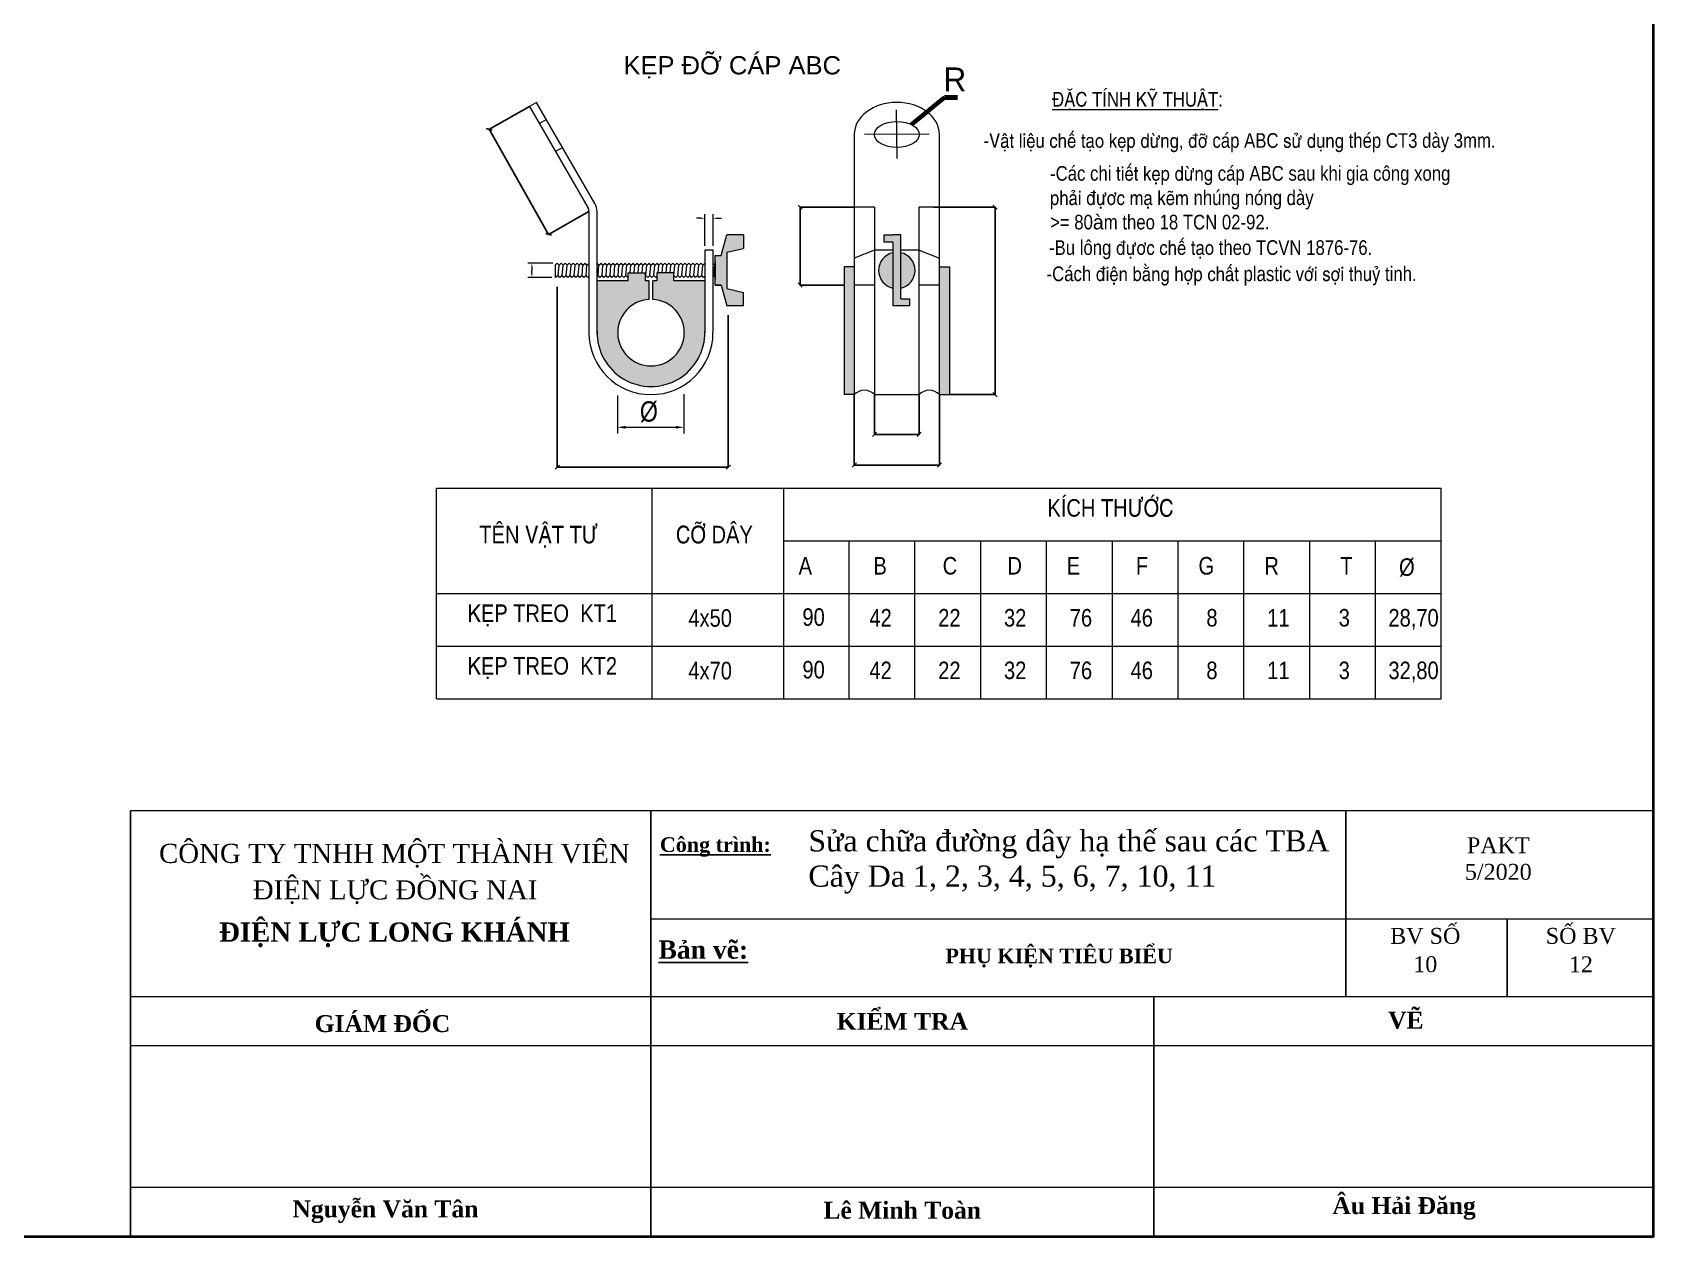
# Model space of a CAD drawing. Header units: millimetres. Extents: x 5654510 to 5731940, y 588357 to 647777.
# Drawn here: x 5701729 to 5709396, y 621974 to 627670 of the extents above; entities that cross this region are included whole.
import ezdxf
from ezdxf.enums import TextEntityAlignment as Align

# ---------------------------------------------------------------- set-up
doc = ezdxf.new("R2010")
doc.units = ezdxf.units.MM
doc.header["$LTSCALE"] = 120
doc.header["$MEASUREMENT"] = 0
doc.linetypes.add('CENTER2', pattern=[1.125, 0.75, -0.125, 0.125, -0.125])
doc.linetypes.add('DASHED2', pattern=[9.525, 6.35, -3.175])
doc.layers.get('Defpoints').update_dxf_attribs({"lineweight": 0})
for name, color, linetype, lineweight in [('Buon lon', 150, 'Continuous', 13), ('Day 22kV', 1, 'Continuous', 15), ('dim1', 2, 'Continuous', 5), ('Kich thuoc', 7, 'Continuous', 60), ('net manh', 7, 'Continuous', 5), ('Net trung binh', 7, 'Continuous', 15), ('Tet xanh', 90, 'Continuous', 9), ('Tim', 30, 'CENTER2', 9)]:
    doc.layers.add(name, color=color, linetype=linetype, lineweight=lineweight)
for name, color, linetype in [('Chu', 5, 'Continuous'), ('LAYER10A', 4, 'Continuous'), ('Nen', 7, 'Continuous')]:
    doc.layers.add(name, color=color, linetype=linetype)
doc.layers.add('Net cham dut', color=150, linetype='DASHED2', lineweight=9, plot=False)
doc.layers.add('PointCheckModelLayout', color=9, linetype='Continuous', plot=False)
doc.styles.add('ISOCP', font='isocp.shx')
doc.styles.get("Standard").update_dxf_attribs({"font": 'VHELVCN.TTF'})
doc.styles.add('Times New Roman', font='times.ttf')
doc.styles.add('VN', font='VTIMESN.TTF')
doc.dimstyles.new('ISO-25', dxfattribs={"dimtxt": 0.1, "dimasz": 2.5, "dimexe": 1.251, "dimexo": 0.6255, "dimtad": 1, "dimdec": 1, "dimlfac": 0.75, "dimrnd": 1, "dimtxsty": 'Standard', "dimcen": 2.5, "dimadec": 0, "dimazin": 0, "dimtfac": 1, "dimtdec": 1, "dimtmove": 0, "dimatfit": 3, "dimfxl": 1, "dimarcsym": 0})
doc.dimstyles.new('ISO-25$7', dxfattribs={"dimtxt": 60, "dimasz": 60, "dimexe": 15, "dimexo": 50, "dimgap": 20, "dimtad": 1, "dimdec": 0, "dimzin": 0, "dimdsep": 46, "dimtxsty": 'Times New Roman', "dimcen": 10, "dimdle": 15, "dimclrd": 211, "dimclre": 211, "dimclrt": 140, "dimadec": 0, "dimazin": 0, "dimtfac": 1, "dimtdec": 0, "dimtofl": 0, "dimtmove": 0, "dimatfit": 3, "dimfxl": 15, "dimtolj": 1, "dimtzin": 0, "dimlwd": 9, "dimarcsym": 0})
doc.dimstyles.get("Standard").update_dxf_attribs({"dimtxt": 0.18, "dimasz": 20, "dimexe": 20, "dimexo": 20, "dimgap": 0.09, "dimtad": 0, "dimtoh": 1, "dimdec": 0, "dimrnd": 1, "dimzin": 0, "dimdsep": 46, "dimtxsty": 'Standard', "dimcen": 0.09, "dimclrd": 6, "dimclre": 6, "dimclrt": 6, "dimadec": 3, "dimazin": 0, "dimtfac": 1, "dimtdec": 0, "dimtofl": 0, "dimtmove": 0, "dimatfit": 3, "dimfxl": 1, "dimtolj": 1, "dimtzin": 0, "dimlwd": 15, "dimlwe": 15, "dimarcsym": 0})

# ---------------------------------------------------------------- blocks, each defined once
blk = doc.blocks.new('_Oblique')
at = {"color": 0, "lineweight": -2}
blk.add_line((-0.5, -0.5), (0.5, 0.5), dxfattribs=at)
blk = doc.blocks.new('*D33')
at = {"layer": 'Defpoints', "color": 0}
for p in [(5705989.8, 626843.2), (5706066.6, 625956.6), (5706281.6, 625956.6)]:
    blk.add_point(p, dxfattribs=at)
at = {"layer": 'dim1', "color": 0, "lineweight": -2}
for p, q in [((5705990.4, 626843.2), (5706282.8, 626843.2)), ((5706281.6, 626843.2), (5706281.6, 625956.6)), ((5706067.2, 625956.6), (5706282.8, 625956.6))]:
    blk.add_line(p, q, dxfattribs=at)
at = {"layer": 'dim1', "color": 0, "lineweight": -2, "xscale": 20, "yscale": 20, "zscale": 20}
for p, rotation in [((5706281.6, 626843.2), 90), ((5706281.6, 625956.6), 270)]:
    blk.add_blockref('_Oblique', p, dxfattribs=dict(at, rotation=rotation))
at = {"layer": 'dim1', "color": 0, "insert": (5706280.9, 626399.9), "char_height": 0.1, "attachment_point": 5, "rotation": 90}
blk.add_mtext('E', dxfattribs=at)
blk = doc.blocks.new('*D45')
at = {"layer": 'Defpoints', "color": 0}
for p in [(5705711.4, 625956.6), (5705922.6, 625956.6), (5705922.6, 625768.6)]:
    blk.add_point(p, dxfattribs=at)
at = {"layer": 'dim1', "color": 0, "lineweight": -2}
for p, q in [((5705711.4, 625956), (5705711.4, 625767.3)), ((5705922.6, 625956), (5705922.6, 625767.3)), ((5705711.4, 625768.6), (5705922.6, 625768.6))]:
    blk.add_line(p, q, dxfattribs=at)
at = {"layer": 'dim1', "color": 0, "lineweight": -2, "xscale": 20, "yscale": 20, "zscale": 20, "rotation": 180}
blk.add_blockref('_Oblique', (5705711.4, 625768.6), dxfattribs=at)
at = {"layer": 'dim1', "color": 0, "lineweight": -2, "xscale": 20, "yscale": 20, "zscale": 20}
blk.add_blockref('_Oblique', (5705922.6, 625768.6), dxfattribs=at)
at = {"layer": 'dim1', "color": 0, "insert": (5705817, 625769.2), "char_height": 0.1, "attachment_point": 5}
blk.add_mtext('C', dxfattribs=at)
blk = doc.blocks.new('*D46')
at = {"layer": 'Defpoints', "color": 0}
for p in [(5705615.4, 625956.6), (5706018.6, 625956.6), (5706018.6, 625623.5)]:
    blk.add_point(p, dxfattribs=at)
at = {"layer": 'dim1', "color": 0, "lineweight": -2}
for p, q in [((5705615.4, 625956), (5705615.4, 625622.2)), ((5706018.6, 625956), (5706018.6, 625622.2)), ((5705615.4, 625623.5), (5706018.6, 625623.5))]:
    blk.add_line(p, q, dxfattribs=at)
at = {"layer": 'dim1', "color": 0, "lineweight": -2, "xscale": 20, "yscale": 20, "zscale": 20, "rotation": 180}
blk.add_blockref('_Oblique', (5705615.4, 625623.5), dxfattribs=at)
at = {"layer": 'dim1', "color": 0, "lineweight": -2, "xscale": 20, "yscale": 20, "zscale": 20}
blk.add_blockref('_Oblique', (5706018.6, 625623.5), dxfattribs=at)
at = {"layer": 'dim1', "color": 0, "insert": (5705817, 625624.2), "char_height": 0.1, "attachment_point": 5}
blk.add_mtext('B', dxfattribs=at)
blk = doc.blocks.new('*D47')
at = {"layer": 'Defpoints', "color": 0}
for p in [(5705615.4, 626843.2), (5705359.5, 626475), (5705567.4, 626475)]:
    blk.add_point(p, dxfattribs=at)
at = {"layer": 'dim1', "color": 0, "lineweight": -2}
for p, q in [((5705614.7, 626843.2), (5705358.2, 626843.2)), ((5705359.5, 626843.2), (5705359.5, 626475)), ((5705566.7, 626475), (5705358.2, 626475))]:
    blk.add_line(p, q, dxfattribs=at)
at = {"layer": 'dim1', "color": 0, "lineweight": -2, "xscale": 20, "yscale": 20, "zscale": 20}
for p, rotation in [((5705359.5, 626843.2), 90), ((5705359.5, 626475), 270)]:
    blk.add_blockref('_Oblique', p, dxfattribs=dict(at, rotation=rotation))
at = {"layer": 'dim1', "color": 0, "insert": (5705358.8, 626659.1), "char_height": 0.1, "attachment_point": 5, "rotation": 90}
blk.add_mtext('D', dxfattribs=at)
blk = doc.blocks.new('*D48')
at = {"layer": 'Defpoints', "color": 0}
for p in [(5704079.8, 627319.8), (5704360.9, 626822.6), (5704170, 626714.7)]:
    blk.add_point(p, dxfattribs=at)
at = {"layer": 'dim1', "color": 0, "lineweight": -2}
for p, q in [((5704079.3, 627319.5), (5703887.8, 627211.3)), ((5703888.9, 627211.9), (5704170, 626714.7)), ((5704360.4, 626822.3), (5704168.9, 626714.1))]:
    blk.add_line(p, q, dxfattribs=at)
at = {"layer": 'dim1', "color": 0, "lineweight": -2, "xscale": 20, "yscale": 20, "zscale": 20}
for p, rotation in [((5703888.9, 627211.9), 119.483917479173), ((5704170, 626714.7), 299.483917479173)]:
    blk.add_blockref('_Oblique', p, dxfattribs=dict(at, rotation=rotation))
at = {"layer": 'dim1', "color": 0, "insert": (5704030, 626963.6), "char_height": 0.1, "attachment_point": 5, "rotation": 299.48392}
blk.add_mtext('F', dxfattribs=at)
blk = doc.blocks.new('*D49')
at = {"layer": 'Defpoints', "color": 0}
for p in [(5704210.7, 626578.2), (5704091, 626510.2), (5704204.8, 626510.2)]:
    blk.add_point(p, dxfattribs=at)
at = {"layer": 'Kich thuoc', "color": 6, "lineweight": 15}
for p, q in [((5704190.7, 626578.2), (5704071, 626578.2)), ((5704184.8, 626510.2), (5704071, 626510.2)), ((5704091, 626558.2), (5704091, 626544.4)), ((5704091, 626530.2), (5704091, 626544.1))]:
    blk.add_line(p, q, dxfattribs=at)
at = {"layer": 'Kich thuoc', "color": 6}
for points in [[(5704087.7, 626558.2), (5704094.3, 626558.2), (5704091, 626578.2)], [(5704087.7, 626530.2), (5704094.3, 626530.2), (5704091, 626510.2)]]:
    blk.add_solid(points, dxfattribs=at)
at = {"layer": 'Kich thuoc', "color": 6, "insert": (5704091, 626544.2), "char_height": 0.18, "attachment_point": 5, "rotation": 90}
blk.add_mtext('\\A1;G', dxfattribs=at)
blk = doc.blocks.new('*D34')
at = {"layer": 'Defpoints', "color": 0}
for p in [(5704210.9, 626467.6), (5705019.7, 626333.3), (5705019.7, 625613.4)]:
    blk.add_point(p, dxfattribs=at)
at = {"layer": 'dim1', "color": 0, "lineweight": -2}
for p, q in [((5704210.9, 626467), (5704210.9, 625612.2)), ((5705019.7, 626332.7), (5705019.7, 625612.2)), ((5704210.9, 625613.4), (5705019.7, 625613.4))]:
    blk.add_line(p, q, dxfattribs=at)
at = {"layer": 'dim1', "color": 0, "lineweight": -2, "xscale": 20, "yscale": 20, "zscale": 20, "rotation": 180}
blk.add_blockref('_Oblique', (5704210.9, 625613.4), dxfattribs=at)
at = {"layer": 'dim1', "color": 0, "lineweight": -2, "xscale": 20, "yscale": 20, "zscale": 20}
blk.add_blockref('_Oblique', (5705019.7, 625613.4), dxfattribs=at)
at = {"layer": 'dim1', "color": 0, "insert": (5704619.7, 625614.1), "char_height": 0.1, "attachment_point": 5}
blk.add_mtext('A', dxfattribs=at)
blk = doc.blocks.new('*D50')
at = {"layer": 'Defpoints', "color": 0}
for p in [(5704909.1, 626790.8), (5704909.1, 626640.1), (5704947.5, 626640.1)]:
    blk.add_point(p, dxfattribs=at)
at = {"layer": 'Kich thuoc', "color": 6, "lineweight": 15}
for p, q in [((5704909.1, 626660.1), (5704909.1, 626810.8)), ((5704947.5, 626660.1), (5704947.5, 626810.8)), ((5704889.1, 626790.8), (5704869.1, 626790.8)), ((5704967.5, 626790.8), (5704987.5, 626790.8))]:
    blk.add_line(p, q, dxfattribs=at)
at = {"layer": 'Kich thuoc', "color": 6}
for points in [[(5704889.1, 626794.1), (5704889.1, 626787.4), (5704909.1, 626790.8)], [(5704967.5, 626794.1), (5704967.5, 626787.4), (5704947.5, 626790.8)]]:
    blk.add_solid(points, dxfattribs=at)
at = {"layer": 'Kich thuoc', "color": 6, "insert": (5704928.3, 626790.8), "char_height": 0.18, "attachment_point": 5}
blk.add_mtext('\\A1;T', dxfattribs=at)

msp = doc.modelspace()

# ---------------------------------------------------------------- hatches: boundary and pattern name
at = {"layer": 'Buon lon', "ltscale": 10}
msp.add_hatch(color=256, dxfattribs=at).paths.add_polyline_path([(5705013.65, 626630.28), (5705091.7, 626648.39), (5705091.7, 626712.48), (5705013.65, 626712.48), (5704985.62, 626614.29), (5704957.59, 626614.29), (5704957.59, 626474.14), (5704985.62, 626474.14), (5705013.65, 626375.95), (5705091.7, 626375.95), (5705091.7, 626440.04), (5705013.65, 626458.15)])
at = {"layer": 'net manh'}
h = msp.add_hatch(color=256, dxfattribs=at)
h.paths.add_polyline_path([(5705836.16, 626712.48), (5705797.76, 626712.48), (5705756.85, 626712.48), (5705756.85, 626677.91), (5705797.76, 626677.91), (5705797.76, 626375.95), (5705836.16, 626375.95), (5705877.07, 626375.95), (5705877.07, 626410.52), (5705836.16, 626410.52)])
h.paths.add_polyline_path([(5705836.16, 626628.11), (5705836.16, 626460.32, 0.7969952)])
h.paths.add_polyline_path([(5705797.76, 626628.11, 0.7969952), (5705797.76, 626460.32)])
msp.add_hatch(color=256, dxfattribs=at).paths.add_polyline_path([(5704645.17, 626407.09), (5704645.17, 626495.47), (5704626.35, 626495.47), (5704626.35, 626532.98), (5704546.53, 626532.98), (5704546, 626526.96), (5704546, 626495.47), (5704399.31, 626495.47), (5704399.31, 626244.64, 0.979535), (5704909.06, 626244.64), (5704909.06, 626495.47), (5704762.37, 626495.47), (5704762.37, 626532.98), (5704682.02, 626532.98), (5704682.02, 626495.47), (5704663.2, 626495.47), (5704663.2, 626407.09, -34.9020172)])
h = msp.add_hatch(color=256, dxfattribs=at)
h.paths.add_polyline_path([(5705615.36, 626561.28), (5705567.36, 626561.28), (5705567.36, 625956.64), (5705615.36, 625956.64)])
h.paths.add_polyline_path([(5706066.56, 626561.28), (5706018.56, 626561.28), (5706018.56, 625956.64), (5706066.56, 625956.64)])

# ---------------------------------------------------------------- linework, layer by layer
at = {"color": 0}
for p, q in [((5704653.28, 621973.84), (5704653.28, 623988.55)), ((5707940.9, 623108.44), (5707940.9, 623988.55)), ((5708703.58, 623108.44), (5708703.58, 623471.48)), ((5707032.94, 621973.84), (5707032.94, 623108.44))]:
    msp.add_line(p, q, dxfattribs=at)
at = {"lineweight": 40}
msp.add_lwpolyline([(5694987.67, 632161.53), (5694987.67, 621973.84), (5709395.97, 621973.84), (5709395.97, 632161.53)], close=True, dxfattribs=at)
at = {"layer": 'Buon lon', "ltscale": 10}
for p, q in [((5704985.62, 626614.29), (5705013.65, 626712.48)), ((5705091.7, 626712.48), (5705013.65, 626712.48)), ((5705091.7, 626712.48), (5705091.7, 626648.39)), ((5704200.48, 626568.75), (5704210.74, 626578.19)), ((5704219.35, 626568.75), (5704210.74, 626578.19)), ((5704219.35, 626568.75), (5704229.62, 626578.19)), ((5704238.23, 626568.75), (5704229.62, 626578.19)), ((5704238.23, 626568.75), (5704248.49, 626578.19)), ((5704257.1, 626568.75), (5704248.49, 626578.19)), ((5704257.1, 626568.75), (5704267.37, 626578.19)), ((5704275.98, 626568.75), (5704267.37, 626578.19)), ((5704275.98, 626568.75), (5704286.24, 626578.19)), ((5704294.85, 626568.75), (5704286.24, 626578.19)), ((5704294.85, 626568.75), (5704305.12, 626578.19)), ((5704313.73, 626568.75), (5704305.12, 626578.19)), ((5704313.73, 626568.75), (5704323.99, 626578.19)), ((5704332.6, 626568.75), (5704323.99, 626578.19)), ((5704332.6, 626568.75), (5704342.86, 626578.19)), ((5704351.48, 626568.75), (5704342.86, 626578.19)), ((5704351.48, 626568.75), (5704360.91, 626577.43)), ((5704399.31, 626578.03), (5704399.49, 626578.19)), ((5704399.31, 626576.21), (5704399.49, 626578.19)), ((5704408.1, 626568.75), (5704399.49, 626578.19)), ((5704408.1, 626568.75), (5704418.36, 626578.19)), ((5704408.1, 626568.75), (5704418.36, 626578.19)), ((5704426.97, 626568.75), (5704418.36, 626578.19)), ((5704426.97, 626568.75), (5704418.36, 626578.19)), ((5704426.97, 626568.75), (5704437.24, 626578.19)), ((5704426.97, 626568.75), (5704437.24, 626578.19)), ((5704426.97, 626568.75), (5704437.24, 626578.19)), ((5704426.97, 626568.75), (5704437.24, 626578.19)), ((5704445.85, 626568.75), (5704437.24, 626578.19)), ((5704445.85, 626568.75), (5704456.11, 626578.19)), ((5704445.85, 626568.75), (5704456.11, 626578.19)), ((5704464.72, 626568.75), (5704456.11, 626578.19)), ((5704464.72, 626568.75), (5704474.99, 626578.19)), ((5704464.72, 626568.75), (5704474.99, 626578.19)), ((5704483.6, 626568.75), (5704474.99, 626578.19)), ((5704483.6, 626568.75), (5704493.86, 626578.19)), ((5704483.6, 626568.75), (5704493.86, 626578.19)), ((5704502.47, 626568.75), (5704493.86, 626578.19)), ((5704502.47, 626568.75), (5704512.73, 626578.19)), ((5704502.47, 626568.75), (5704512.73, 626578.19)), ((5704521.35, 626568.75), (5704512.73, 626578.19)), ((5704521.35, 626568.75), (5704531.61, 626578.19)), ((5704521.35, 626568.75), (5704531.61, 626578.19)), ((5704540.22, 626568.75), (5704531.61, 626578.19)), ((5704540.22, 626568.75), (5704550.48, 626578.19)), ((5704540.22, 626568.75), (5704550.48, 626578.19)), ((5704559.09, 626568.75), (5704550.48, 626578.19)), ((5704559.09, 626568.75), (5704569.36, 626578.19)), ((5704559.09, 626568.75), (5704569.36, 626578.19)), ((5704577.97, 626568.75), (5704569.36, 626578.19)), ((5704577.97, 626568.75), (5704588.23, 626578.19)), ((5704577.97, 626568.75), (5704588.23, 626578.19)), ((5704596.84, 626568.75), (5704588.23, 626578.19)), ((5704596.84, 626568.75), (5704607.11, 626578.19)), ((5704596.84, 626568.75), (5704607.11, 626578.19)), ((5704615.72, 626568.75), (5704607.11, 626578.19)), ((5704615.72, 626568.75), (5704625.98, 626578.19)), ((5704615.72, 626568.75), (5704625.98, 626578.19)), ((5704634.59, 626568.75), (5704625.98, 626578.19)), ((5704634.59, 626568.75), (5704644.85, 626578.19)), ((5704634.59, 626568.75), (5704644.85, 626578.19)), ((5704653.47, 626568.75), (5704644.85, 626578.19)), ((5704653.47, 626568.75), (5704644.85, 626578.19)), ((5704653.47, 626568.75), (5704663.73, 626578.19)), ((5704653.47, 626568.75), (5704663.73, 626578.19)), ((5704672.34, 626568.75), (5704663.73, 626578.19)), ((5704672.34, 626568.75), (5704663.73, 626578.19)), ((5704672.34, 626568.75), (5704682.6, 626578.19)), ((5704672.34, 626568.75), (5704682.6, 626578.19)), ((5704691.21, 626568.75), (5704682.6, 626578.19)), ((5704691.21, 626568.75), (5704682.6, 626578.19)), ((5704691.21, 626568.75), (5704701.48, 626578.19)), ((5704691.21, 626568.75), (5704701.48, 626578.19)), ((5704710.09, 626568.75), (5704701.48, 626578.19)), ((5704710.09, 626568.75), (5704701.48, 626578.19)), ((5704710.09, 626568.75), (5704720.35, 626578.19)), ((5704710.09, 626568.75), (5704720.35, 626578.19)), ((5704728.96, 626568.75), (5704720.35, 626578.19)), ((5704728.96, 626568.75), (5704720.35, 626578.19)), ((5704728.96, 626568.75), (5704739.23, 626578.19)), ((5704728.96, 626568.75), (5704739.23, 626578.19)), ((5704747.84, 626568.75), (5704739.23, 626578.19)), ((5704747.84, 626568.75), (5704739.23, 626578.19)), ((5704747.84, 626568.75), (5704758.1, 626578.19)), ((5704747.84, 626568.75), (5704758.1, 626578.19)), ((5704766.71, 626568.75), (5704758.1, 626578.19)), ((5704766.71, 626568.75), (5704758.1, 626578.19)), ((5704766.71, 626568.75), (5704776.98, 626578.19)), ((5704766.71, 626568.75), (5704776.98, 626578.19)), ((5704785.59, 626568.75), (5704776.98, 626578.19)), ((5704785.59, 626568.75), (5704776.98, 626578.19)), ((5704785.59, 626568.75), (5704795.85, 626578.19)), ((5704785.59, 626568.75), (5704795.85, 626578.19)), ((5704804.46, 626568.75), (5704795.85, 626578.19)), ((5704804.46, 626568.75), (5704814.72, 626578.19)), ((5704804.46, 626568.75), (5704814.72, 626578.19)), ((5704823.34, 626568.75), (5704814.72, 626578.19)), ((5704823.34, 626568.75), (5704833.6, 626578.19)), ((5704823.34, 626568.75), (5704833.6, 626578.19)), ((5704842.21, 626568.75), (5704833.6, 626578.19)), ((5704842.21, 626568.75), (5704852.47, 626578.19)), ((5704842.21, 626568.75), (5704852.47, 626578.19)), ((5704861.08, 626568.75), (5704852.47, 626578.19)), ((5704861.08, 626568.75), (5704871.35, 626578.19)), ((5704861.08, 626568.75), (5704871.35, 626578.19)), ((5704879.96, 626568.75), (5704871.35, 626578.19)), ((5704879.96, 626568.75), (5704890.22, 626578.19)), ((5704879.96, 626568.75), (5704890.22, 626578.19)), ((5704898.83, 626568.75), (5704890.22, 626578.19)), ((5704898.83, 626568.75), (5704909.1, 626578.19)), ((5704898.83, 626568.75), (5704909.1, 626578.19)), ((5704955.46, 626568.75), (5704947.46, 626577.52)), ((5704957.59, 626614.29), (5704985.62, 626614.29)), ((5704957.59, 626474.14), (5704957.59, 626614.29)), ((5704957.59, 626586.26), (5704957.59, 626610.78)), ((5704957.59, 626586.26), (5704957.59, 626502.17)), ((5705013.65, 626630.28), (5705091.7, 626648.39)), ((5705013.65, 626630.28), (5705013.65, 626458.15)), ((5704200.48, 626568.75), (5704200.5, 626514.95)), ((5704204.8, 626510.24), (5704200.5, 626514.95)), ((5704215.06, 626519.68), (5704204.8, 626510.24)), ((5704215.06, 626519.68), (5704219.35, 626568.75)), ((5704223.67, 626510.24), (5704215.06, 626519.68)), ((5704233.94, 626519.68), (5704223.67, 626510.24)), ((5704233.94, 626519.68), (5704238.23, 626568.75)), ((5704242.55, 626510.24), (5704233.94, 626519.68)), ((5704252.81, 626519.68), (5704242.55, 626510.24)), ((5704252.81, 626519.68), (5704257.1, 626568.75)), ((5704261.42, 626510.24), (5704252.81, 626519.68)), ((5704271.68, 626519.68), (5704261.42, 626510.24)), ((5704271.68, 626519.68), (5704275.98, 626568.75)), ((5704280.3, 626510.24), (5704271.68, 626519.68)), ((5704290.56, 626519.68), (5704280.3, 626510.24)), ((5704290.56, 626519.68), (5704294.85, 626568.75)), ((5704299.17, 626510.24), (5704290.56, 626519.68)), ((5704309.43, 626519.68), (5704299.17, 626510.24)), ((5704309.43, 626519.68), (5704313.73, 626568.75)), ((5704318.05, 626510.24), (5704309.43, 626519.68)), ((5704328.31, 626519.68), (5704318.05, 626510.24)), ((5704328.31, 626519.68), (5704332.6, 626568.75)), ((5704336.92, 626510.24), (5704328.31, 626519.68)), ((5704347.18, 626519.68), (5704336.92, 626510.24)), ((5704347.18, 626519.68), (5704351.48, 626568.75)), ((5704355.79, 626510.24), (5704347.18, 626519.68)), ((5704360.91, 626514.95), (5704355.79, 626510.24)), ((5704403.81, 626519.68), (5704399.31, 626515.55)), ((5704403.81, 626519.68), (5704408.1, 626568.75)), ((5704412.42, 626510.24), (5704403.81, 626519.68)), ((5704422.68, 626519.68), (5704412.42, 626510.24)), ((5704422.68, 626519.68), (5704426.97, 626568.75)), ((5704431.29, 626510.24), (5704422.68, 626519.68)), ((5704441.55, 626519.68), (5704431.29, 626510.24)), ((5704441.55, 626519.68), (5704445.85, 626568.75)), ((5704450.17, 626510.24), (5704441.55, 626519.68)), ((5704460.43, 626519.68), (5704450.17, 626510.24)), ((5704460.43, 626519.68), (5704464.72, 626568.75)), ((5704469.04, 626510.24), (5704460.43, 626519.68)), ((5704479.3, 626519.68), (5704469.04, 626510.24)), ((5704479.3, 626519.68), (5704483.6, 626568.75)), ((5704487.91, 626510.24), (5704479.3, 626519.68)), ((5704498.18, 626519.68), (5704487.91, 626510.24)), ((5704498.18, 626519.68), (5704502.47, 626568.75)), ((5704506.79, 626510.24), (5704498.18, 626519.68)), ((5704517.05, 626519.68), (5704506.79, 626510.24)), ((5704517.05, 626519.68), (5704521.35, 626568.75)), ((5704525.66, 626510.24), (5704517.05, 626519.68)), ((5704535.93, 626519.68), (5704525.66, 626510.24)), ((5704535.93, 626519.68), (5704540.22, 626568.75)), ((5704544.54, 626510.24), (5704535.93, 626519.68)), ((5704546, 626511.59), (5704544.54, 626510.24)), ((5704555.96, 626532.98), (5704559.09, 626568.75)), ((5704574.84, 626532.98), (5704577.97, 626568.75)), ((5704593.71, 626532.98), (5704596.84, 626568.75)), ((5704612.59, 626532.98), (5704615.72, 626568.75)), ((5704630.3, 626519.68), (5704626.35, 626516.04)), ((5704630.3, 626519.68), (5704634.59, 626568.75)), ((5704638.91, 626510.24), (5704630.3, 626519.68)), ((5704649.17, 626519.68), (5704638.91, 626510.24)), ((5704649.17, 626519.68), (5704653.47, 626568.75)), ((5704649.17, 626519.68), (5704653.47, 626568.75)), ((5704657.78, 626510.24), (5704649.17, 626519.68)), ((5704668.05, 626519.68), (5704657.78, 626510.24)), ((5704668.05, 626519.68), (5704672.34, 626568.75)), ((5704668.05, 626519.68), (5704672.34, 626568.75)), ((5704676.66, 626510.24), (5704668.05, 626519.68)), ((5704682.02, 626515.17), (5704676.66, 626510.24)), ((5704688.08, 626532.98), (5704691.21, 626568.75)), ((5704688.08, 626532.98), (5704691.21, 626568.75)), ((5704706.96, 626532.98), (5704710.09, 626568.75)), ((5704706.96, 626532.98), (5704710.09, 626568.75)), ((5704725.83, 626532.98), (5704728.96, 626568.75)), ((5704725.83, 626532.98), (5704728.96, 626568.75)), ((5704744.71, 626532.98), (5704747.84, 626568.75)), ((5704744.71, 626532.98), (5704747.84, 626568.75)), ((5704762.42, 626519.68), (5704762.37, 626519.63)), ((5704762.42, 626519.68), (5704766.71, 626568.75)), ((5704762.42, 626519.68), (5704766.71, 626568.75)), ((5704771.03, 626510.24), (5704762.42, 626519.68)), ((5704781.29, 626519.68), (5704771.03, 626510.24)), ((5704781.29, 626519.68), (5704785.59, 626568.75)), ((5704781.29, 626519.68), (5704785.59, 626568.75)), ((5704789.9, 626510.24), (5704781.29, 626519.68)), ((5704800.17, 626519.68), (5704789.9, 626510.24)), ((5704800.17, 626519.68), (5704804.46, 626568.75)), ((5704808.78, 626510.24), (5704800.17, 626519.68)), ((5704819.04, 626519.68), (5704808.78, 626510.24)), ((5704819.04, 626519.68), (5704823.34, 626568.75)), ((5704827.65, 626510.24), (5704819.04, 626519.68)), ((5704837.92, 626519.68), (5704827.65, 626510.24)), ((5704837.92, 626519.68), (5704842.21, 626568.75)), ((5704846.53, 626510.24), (5704837.92, 626519.68)), ((5704856.79, 626519.68), (5704846.53, 626510.24)), ((5704856.79, 626519.68), (5704861.08, 626568.75)), ((5704865.4, 626510.24), (5704856.79, 626519.68)), ((5704875.67, 626519.68), (5704865.4, 626510.24)), ((5704875.67, 626519.68), (5704879.96, 626568.75)), ((5704884.28, 626510.24), (5704875.67, 626519.68)), ((5704894.54, 626519.68), (5704884.28, 626510.24)), ((5704894.54, 626519.68), (5704898.83, 626568.75)), ((5704903.15, 626510.24), (5704894.54, 626519.68)), ((5704909.06, 626515.67), (5704903.15, 626510.24)), ((5704951.16, 626519.68), (5704947.46, 626516.27)), ((5704951.16, 626519.68), (5704955.46, 626568.75)), ((5704957.59, 626512.63), (5704951.16, 626519.68)), ((5704957.59, 626492.1), (5704957.59, 626502.17)), ((5704957.59, 626474.14), (5704985.62, 626474.14)), ((5704985.62, 626474.14), (5704957.59, 626474.14)), ((5704985.62, 626474.14), (5705013.65, 626375.95)), ((5705013.65, 626458.15), (5705091.7, 626440.04)), ((5705091.7, 626375.95), (5705091.7, 626440.04)), ((5705091.7, 626375.95), (5705013.65, 626375.95))]:
    msp.add_line(p, q, dxfattribs=at)
at = {"layer": 'Day 22kV', "color": 0, "lineweight": 20}
for p, q in [((5709395.97, 623988.55), (5702191.82, 623988.55)), ((5709395.97, 623475.1), (5704653.28, 623475.1)), ((5709395.97, 623108.44), (5702194.94, 623108.44)), ((5709395.97, 622876.59), (5702191.27, 622876.3)), ((5709395.97, 622205.6), (5702191.94, 622205.6))]:
    msp.add_line(p, q, dxfattribs=at)
at = {"layer": 'dim1'}
for p, q in [((5704495.37, 625953.06), (5704495.37, 625773.4)), ((5704810.25, 625958.14), (5704810.25, 625773.4)), ((5704533.77, 625802.2), (5704771.85, 625802.2))]:
    msp.add_line(p, q, dxfattribs=at)
for points in [[(5704533.77, 625808.6), (5704533.77, 625795.8), (5704495.37, 625802.2)], [(5704771.85, 625808.6), (5704771.85, 625795.8), (5704810.25, 625802.2)]]:
    msp.add_solid(points, dxfattribs=at)
at = {"layer": 'Nen', "color": 0}
msp.add_line((5702191.82, 623988.55), (5702191.82, 621975.1), dxfattribs=at)
at = {"layer": 'Net cham dut', "ltscale": 0.4}
for p, q in [((5704159.7, 627258.24), (5704126.45, 627239.04)), ((5704236.47, 627125.28), (5704203.21, 627106.08))]:
    msp.add_line(p, q, dxfattribs=at)
at = {"layer": 'net manh'}
for p, q in [((5705711.36, 626843.22), (5705615.36, 626843.22)), ((5705711.36, 626843.22), (5705711.36, 625956.64)), ((5705922.56, 625956.64), (5705922.56, 626843.22)), ((5706018.56, 626843.22), (5705922.56, 626843.22)), ((5705836.16, 626712.48), (5705797.76, 626712.48)), ((5705711.36, 626640.11), (5705615.36, 626602.87)), ((5705797.76, 626640.11), (5705711.36, 626640.11)), ((5705922.56, 626640.11), (5705836.16, 626640.11)), ((5705922.56, 626640.11), (5706018.56, 626602.87)), ((5705711.36, 626475.04), (5705615.36, 626475.04)), ((5706018.56, 626475.04), (5705922.56, 626475.04)), ((5705836.16, 626375.95), (5705797.76, 626375.95))]:
    msp.add_line(p, q, dxfattribs=at)
for points in [[(5705797.76, 626677.91), (5705756.85, 626677.91), (5705756.85, 626712.48), (5705797.76, 626712.48)], [(5705797.76, 626677.91), (5705797.76, 626375.95)], [(5705836.16, 626410.52), (5705836.16, 626712.48)], [(5705797.76, 626640.11), (5705711.36, 626640.11)], [(5705922.56, 626640.11), (5705836.16, 626640.11)], [(5705836.16, 626410.52), (5705877.07, 626410.52), (5705877.07, 626375.95), (5705836.16, 626375.95)]]:
    msp.add_lwpolyline(points, dxfattribs=at)
for start, end in [(102.890643, 257.109357), (282.890643, 77.109357)]:
    msp.add_arc((5705816.96, 626544.21), 86.06, start, end, dxfattribs=at)
msp.add_ellipse((5705816.96, 627187.25), major_axis=(-105.6, 0), ratio=0.5845099, dxfattribs=at)
at = {"layer": 'Net trung binh'}
for p, q in [((5704113.05, 627339.04), (5704079.8, 627319.84)), ((5704079.8, 627319.84), (5704355.77, 626841.84)), ((5704389.03, 626861.04), (5704113.05, 627339.04)), ((5705615.36, 627187.25), (5705615.36, 625956.64)), ((5706018.56, 625956.64), (5706018.56, 627187.25)), ((5704360.91, 626822.64), (5704360.91, 626249.91)), ((5704399.31, 626244.64), (5704399.31, 626822.64)), ((5705567.36, 626561.28), (5705567.36, 625956.64)), ((5705615.36, 626561.28), (5705567.36, 626561.28)), ((5706018.56, 626561.28), (5706066.56, 626561.28)), ((5706066.56, 626561.28), (5706066.56, 625956.64)), ((5704546, 626495.47), (5704399.31, 626495.47)), ((5704645.17, 626495.47), (5704626.35, 626495.47)), ((5704645.17, 626407.09), (5704645.17, 626495.47)), ((5704663.2, 626407.09), (5704663.2, 626495.47)), ((5704682.02, 626495.47), (5704663.2, 626495.47)), ((5704909.06, 626495.47), (5704762.37, 626495.47)), ((5705615.36, 625956.64), (5705567.36, 625956.64)), ((5705711.36, 625956.64), (5705922.56, 625956.64)), ((5706018.56, 625956.64), (5706066.56, 625956.64)), ((5703639.11, 625264.88), (5703639.11, 625513.71)), ((5703639.11, 625513.71), (5708392.08, 625513.71)), ((5704657.97, 625513.71), (5704657.97, 624518.38)), ((5705280.32, 625513.71), (5705280.32, 624518.38)), ((5708392.08, 624518.38), (5708392.08, 625513.71)), ((5703639.11, 624518.38), (5703639.11, 625264.88)), ((5705280.32, 625264.88), (5708392.08, 625264.88)), ((5705591.49, 624518.38), (5705591.49, 625264.88)), ((5705902.67, 624518.38), (5705902.67, 625264.88)), ((5706213.85, 624518.38), (5706213.85, 625264.88)), ((5706525.02, 624518.38), (5706525.02, 625264.88)), ((5706836.2, 624518.38), (5706836.2, 625264.88)), ((5707147.37, 624518.38), (5707147.37, 625264.88)), ((5707458.55, 624518.38), (5707458.55, 625264.88)), ((5707769.72, 624518.38), (5707769.72, 625264.88)), ((5708080.9, 624518.38), (5708080.9, 625264.88)), ((5703639.11, 625016.05), (5708392.08, 625016.05)), ((5703639.11, 624767.22), (5708392.08, 624767.22)), ((5703639.11, 624518.38), (5708392.08, 624518.38))]:
    msp.add_line(p, q, dxfattribs=at)
for points in [[(5704947.46, 626249.91), (5704947.46, 626640.11), (5704909.06, 626640.11), (5704909.06, 626249.91)], [(5704546, 626495.47), (5704546, 626532.98), (5704626.35, 626532.98), (5704626.35, 626495.47)], [(5704762.37, 626495.47), (5704762.37, 626532.98), (5704682.02, 626532.98), (5704682.02, 626495.47)]]:
    msp.add_lwpolyline(points, dxfattribs=at)
for centre, radius, start, end in [((5704322.51, 626822.64), 38.4, 0, 30), ((5704322.51, 626822.64), 76.8, 0, 30), ((5704654.18, 626249.91), 157.44, 93.282338, 86.717662), ((5704654.18, 626249.91), 293.27, 180, 0), ((5704654.18, 626249.91), 254.92, 178.815364, 1.184636), ((5705663.36, 625911.62), 65.81, 43.163376, 136.836624), ((5705970.56, 625911.62), 65.81, 43.163376, 136.836624)]:
    msp.add_arc(centre, radius, start, end, dxfattribs=at)
msp.add_ellipse((5705816.96, 627187.25), major_axis=(-201.6, 0), ratio=0.7529254, start_param=3.1415927, end_param=6.2831853, dxfattribs=at)
at = {"layer": 'PointCheckModelLayout', "color": 0}
for p, q in [((5709395.97, 623988.55), (5709395.97, 621973.84)), ((5709395.97, 623208.98), (5709395.97, 623649.04)), ((5702191.82, 621975.1), (5709395.97, 621973.84))]:
    msp.add_line(p, q, dxfattribs=at)
at = {"layer": 'Tim', "ltscale": 10}
for p, q in [((5705818.2, 627072.85), (5705815.7, 627303.83)), ((5705969.73, 627189.17), (5705663.71, 627187.51))]:
    msp.add_line(p, q, dxfattribs=at)

# ---------------------------------------------------------------- texts
at = {"color": 7, "attachment_point": 1, "style": 'ISOCP'}
for s, insert, char_height, width in [('{\\f.VnArial NarrowH|b0|i0|c0|p34;             \\H0.75x; \\f.VnArialH|b0|i0|c0|p34;\\H2x;kÑp §ì c¸p abc}', (5704271.48, 627557.74), 57.6, 4687.1309), ('{\\f.VnArial Narrow|b0|i0|c0|p34;-VËt liÖu chÕ t¹o kÑp dõng, ®ì c¸p ABC sö dông thÐp CT3 dµy 3mm. }', (5706226.98, 627193.36), 69.12, 3038.208), ('{\\f.VnArial Narrow|b0|i0|c0|p34;-C¸c chi tiÕt kÑp dõng c¸p ABC sau khi gia c«ng xong \\Pph¶i ®ù¬c m¹ kÏm nhóng nãng dµy \\P>= 80\\fTxt|b0|i0|c0|p0;µ\\f.VnArial Narrow|b0|i0|c0|p34;m theo 18 TCN 02-92. }', (5706541.53, 627037.74), 69.12, 4587.7571), ('{\\f.VnArial Narrow|b0|i0|c0|p34;-Bu l«ng ®ù¬c chÕ t¹o theo TCVN 1876-76. }', (5706536.64, 626686.89), 69.12, 5624.5571), ('{\\f.VnArial Narrow|b0|i0|c0|p34;-C¸ch ®iÖn b»ng hîp chÊt plastic víi sîi thuû tinh.}', (5706525.07, 626562.71), 69.12, 5624.5571)]:
    msp.add_mtext(s, dxfattribs=dict(at, insert=insert, char_height=char_height, width=width))
at = {"layer": 'Chu', "color": 0, "style": 'VN'}
for s, insert, char_height, width, attachment_point in [('{\\fTimes New Roman|b0|i0|c0|p18;Sửa chữa đường dây hạ thế sau các TBA Cây Da 1, 2, 3, 4, 5, 6, 7, 10, 11}', (5705398.48, 623745.98), 100, 2642.3386, 4), ('{\\fTimes New Roman|b0|i0|c0|p18;CÔNG TY TNHH MỘT THÀNH VIÊN}', (5703440.34, 623775.02), 90.3953, 4585.8567, 5), ('{\\fTimes New Roman|b1|i0|c0|p18;\\LCông trình:}', (5704958.59, 623816.46), 69.1128, 699.9505, 5), ('{\\fTimes New Roman|b0|i0|c0|p18;ĐIỆN LỰC ĐỒNG NAI}', (5703443.94, 623602.66), 90.3953, 4585.8567, 5), ('{\\fTimes New Roman|b1|i0|c0|p18;ĐIỆN LỰC LONG KHÁNH}', (5703440.87, 623400.85), 90.3953, 4585.8567, 5), ('{\\fTimes New Roman|b1|i0|c0|p18;\\LBản vẽ:}', (5704901.52, 623330.66), 86.391, 699.9505, 5), ('{\\fTimes New Roman|b1|i0|c0|p18;PHỤ KIỆN TIÊU BIỂU}', (5706584.61, 623291.26), 69.1128, 3821.5473, 5), ('{\\fTimes New Roman|b1|i0|c0|p18;GIÁM ĐỐC}', (5703384.07, 622980.75), 80, 3821.5473, 5), ('{\\fTimes New Roman|b1|i0|c0|p18;KIỂM TRA}', (5705843.11, 622992.02), 80, 3821.5473, 5), ('{\\fTimes New Roman|b1|i0|c0|p18;VẼ}', (5708224.11, 622996.71), 80, 3821.5473, 5), ('{\\fTimes New Roman|b1|i0|c0|p18;Nguyễn Văn Tân}', (5703398.24, 622091.14), 80, 3821.5473, 5), ('{\\fTimes New Roman|b1|i0|c0|p18;Lê Minh Toàn}', (5705842.3, 622097.87), 80, 3821.5473, 5), ('{\\fTimes New Roman|b1|i0|c0|p18;Âu Hải Đăng}', (5708215.93, 622107.06), 80, 3821.5473, 5)]:
    msp.add_mtext(s, dxfattribs=dict(at, insert=insert, char_height=char_height, width=width, attachment_point=attachment_point))
at = {"layer": 'Chu', "color": 1, "char_height": 75.3294, "width": 3821.5473, "attachment_point": 5, "style": 'VN'}
for s, insert in [('{\\fTimes New Roman|b0|i0|c0|p18;PAKT\\P5/2020}', (5708661.57, 623761.37)), ('{\\fTimes New Roman|b0|i0|c0|p18;BV SỐ}', (5708316.21, 623395.37)), ('{\\fTimes New Roman|b0|i0|c0|p18;SỐ BV}', (5709052.02, 623395.37)), ('{\\fTimes New Roman|b0|i0|c0|p18;10}', (5708316.21, 623261.55)), ('{\\fTimes New Roman|b0|i0|c0|p18;12}', (5709052.02, 623261.55))]:
    msp.add_mtext(s, dxfattribs=dict(at, insert=insert))
at = {"layer": 'dim1', "insert": (5704644.17, 625875.1), "char_height": 96, "attachment_point": 5}
msp.add_mtext('{\\fTechnic|b0|i0|c2|p2;%%c}', dxfattribs=at)
at = {"layer": 'LAYER10A', "color": 0, "style": 'VN'}
msp.add_text('R', height=112.09, dxfattribs=at).set_placement((5706091.13, 627392.01), align=Align.CENTER)
at = {"layer": 'Net trung binh', "attachment_point": 1, "style": 'ISOCP'}
for s, insert, char_height, width in [('{\\f.VnArial NarrowH|b0|i0|c0|p34;\\L§ÆC TÝNH Kü THUËT\\l:}', (5706551.53, 627388.39), 69.12, 2168.5571), ('{\\f.VnArial NarrowH|b0|i0|c0|p34;                 KÝCH TH¦íC                   }', (5706079.83, 625462.32), 82.944, 6404.3634), ('{\\f.VnArial NarrowH|b0|i0|c0|p34;                 Tªn vËt T¦              Cì D¢Y            }', (5703393.11, 625336.29), 82.944, 6404.3634), ('{\\f.VnArial Narrow|b0|i0|c0|p34;A           B          C         D        E          F         G         R           T          }', (5705352.32, 625188.45), 82.944, 2987.1689), ('{\\fTechnic|b0|i0|c2|p2;%%c      }', (5708192.23, 625182.19), 82.944, 2987.1689), ('{\\f.VnArial NarrowH|b0|i0|c0|p34;KÑP TREO  kT1}', (5703786.72, 624963.88), 82.944, 2602.2685), ('{\\f.VnArial NarrowH|b0|i0|c0|p34;KÑP TREO  kT2}', (5703786.72, 624715.05), 82.944, 2602.2685)]:
    msp.add_mtext(s, dxfattribs=dict(at, insert=insert, char_height=char_height, width=width))
at = {"layer": 'Tet xanh', "char_height": 82.944, "width": 2602.2685, "attachment_point": 1, "style": 'ISOCP'}
for s, insert in [('{\\f.VnArial Narrow|b0|i0|c0|p34;4x50}', (5704830.94, 624941.5)), ('{\\f.VnArial Narrow|b0|i0|c0|p34;90}', (5705370.44, 624945.86)), ('{\\f.VnArial Narrow|b0|i0|c0|p34;42}', (5705687.21, 624942.57)), ('{\\f.VnArial Narrow|b0|i0|c0|p34;22}', (5706012.55, 624942.57)), ('{\\f.VnArial Narrow|b0|i0|c0|p34;32}', (5706323.73, 624942.57)), ('{\\f.VnArial Narrow|b0|i0|c0|p34;76}', (5706634.91, 624942.57)), ('{\\f.VnArial Narrow|b0|i0|c0|p34;46}', (5706922.41, 624942.57)), ('{\\f.VnArial Narrow|b0|i0|c0|p34;8}', (5707280.88, 624942.57)), ('{\\f.VnArial Narrow|b0|i0|c0|p34;11}', (5707568.43, 624942.57)), ('{\\f.VnArial Narrow|b0|i0|c0|p34;3}', (5707906.68, 624942.57)), ('{\\f.VnArial Narrow|b0|i0|c0|p34;28,70}', (5708141.91, 624942.57)), ('{\\f.VnArial Narrow|b0|i0|c0|p34;4x70}', (5704830.94, 624692.67)), ('{\\f.VnArial Narrow|b0|i0|c0|p34;90}', (5705370.44, 624697.03)), ('{\\f.VnArial Narrow|b0|i0|c0|p34;42}', (5705687.21, 624693.74)), ('{\\f.VnArial Narrow|b0|i0|c0|p34;22}', (5706012.55, 624693.74)), ('{\\f.VnArial Narrow|b0|i0|c0|p34;32}', (5706323.73, 624693.74)), ('{\\f.VnArial Narrow|b0|i0|c0|p34;76}', (5706634.91, 624693.74)), ('{\\f.VnArial Narrow|b0|i0|c0|p34;46}', (5706922.41, 624693.74)), ('{\\f.VnArial Narrow|b0|i0|c0|p34;8}', (5707280.88, 624693.74)), ('{\\f.VnArial Narrow|b0|i0|c0|p34;11}', (5707568.43, 624693.74)), ('{\\f.VnArial Narrow|b0|i0|c0|p34;3}', (5707906.68, 624693.74)), ('{\\f.VnArial Narrow|b0|i0|c0|p34;32,80}', (5708141.91, 624693.74))]:
    msp.add_mtext(s, dxfattribs=dict(at, insert=insert))

# ---------------------------------------------------------------- dimensions: what is measured, and where the dimension line sits
at = {"layer": 'dim1'}
dim = msp.add_aligned_dim(p1=(5704079.8, 627319.84), p2=(5704360.91, 626822.64), distance=-219.33, text='F', dimstyle='ISO-25', override={"dimasz": 20, "dimlfac": 0.5, "dimpost": '0<>m', "dimblk1": 'Oblique', "dimblk2": 'Oblique', "dimsah": 1}, dxfattribs=at)
dim.commit()
dim.dimension.update_dxf_attribs({"geometry": '*D48', "text_midpoint": (5704030.02, 626963.62)})
for base, p1, p2, text, picture, middle in [((5705359.47, 626475.04), (5705615.36, 626843.22), (5705567.36, 626475.04), 'D', '*D47', (5705358.79, 626659.13)), ((5706281.55, 625956.64), (5705989.76, 626843.22), (5706066.56, 625956.64), 'E', '*D33', (5706280.88, 626399.93))]:
    dim = msp.add_linear_dim(base=base, p1=p1, p2=p2, angle=90, text=text, dimstyle='ISO-25', override={"dimasz": 20, "dimlfac": 0.5, "dimpost": '0<>m', "dimblk1": 'Oblique', "dimblk2": 'Oblique', "dimsah": 1}, dxfattribs=at)
    dim.commit()
    dim.dimension.update_dxf_attribs({"geometry": picture, "text_midpoint": middle})
for base, p1, p2, text, picture, middle in [((5705019.75, 625613.42), (5704210.89, 626467.62), (5705019.75, 626333.33), 'A', '*D34', (5704619.65, 625613.42)), ((5706018.56, 625623.48), (5705615.36, 625956.64), (5706018.56, 625956.64), 'B', '*D46', (5705816.96, 625623.48)), ((5705922.56, 625768.56), (5705711.36, 625956.64), (5705922.56, 625956.64), 'C', '*D45', (5705817.02, 625768.56))]:
    dim = msp.add_linear_dim(base=base, p1=p1, p2=p2, text=text, dimstyle='ISO-25', override={"dimasz": 20, "dimlfac": 0.5, "dimpost": '0<>m', "dimblk1": 'Oblique', "dimblk2": 'Oblique', "dimsah": 1}, dxfattribs=at)
    dim.commit()
    dim.dimension.update_dxf_attribs({"geometry": picture, "text_midpoint": middle, "dimtype": 160})
at = {"layer": 'Kich thuoc'}
dim = msp.add_aligned_dim(p1=(5704947.46, 626640.11), p2=(5704909.06, 626640.11), distance=-150.65, text='T', dimstyle='Standard', dxfattribs=at)
dim.commit()
dim.dimension.update_dxf_attribs({"geometry": '*D50', "text_midpoint": (5704928.26, 626790.76)})
dim = msp.add_linear_dim(base=(5704090.99, 626510.24), p1=(5704210.74, 626578.19), p2=(5704204.8, 626510.24), angle=90, text='G', dimstyle='Standard', dxfattribs=at)
dim.commit()
dim.dimension.update_dxf_attribs({"geometry": '*D49', "text_midpoint": (5704090.99, 626544.21)})

# ---------------------------------------------------------------- leaders
at = {"layer": 'dim1'}
msp.add_leader([(5705885.62, 627234.92), (5706042.22, 627362.74), (5706104.03, 627362.74)], dimstyle='ISO-25$7', override={"dimtxt": 100, "dimasz": 20, "dimdec": 2, "dimlfac": 0.5, "dimclrd": 256, "dimclre": 256, "dimclrt": 256, "dimtdec": 2, "dimlwd": 65534}, dxfattribs=at)

doc.saveas('drawing.dxf')
